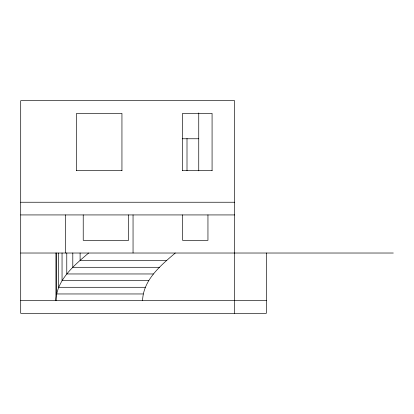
<?xml version="1.0" encoding="UTF-8"?>
<svg xmlns="http://www.w3.org/2000/svg" width="414" height="414" viewBox="0 0 414 414"><rect width="100%" height="100%" fill="white"/><g stroke="black" fill="none" stroke-linecap="round" stroke-linejoin="round"><path stroke-width="0.62" d="M142.571 300.626C143.208 279.848 160.725 265.446 175.282 253.021M88.637 253.021C74.085 265.446 56.563 279.848 55.926 300.626L55.926 253.021M182.243 138.762L198.746 138.762M76.559 170.501L121.944 170.501M182.564 170.501L212.077 170.501M20.7 202.239L234.614 202.239M20.7 214.933L234.614 214.933M20.7 253.021L393.3 253.021M166.749 260.318L80.104 260.318L80.104 253.021M159.447 267.299L72.802 267.299L72.802 253.021M153.413 273.964L66.773 273.964L66.773 253.021M148.693 280.63L62.048 280.63L62.048 253.021M145.298 287.295L58.653 287.295L58.653 253.021M143.254 293.961L56.609 293.961L56.609 253.021M20.7 300.626L266.347 300.626M266.347 253.021L266.347 313.32L20.7 313.32L20.7 100.68L234.614 100.68L234.614 313.32M212.077 170.744L212.077 113.374L182.564 113.374L182.564 170.744M207.952 214.933L207.952 240.327L182.564 240.327L182.564 214.933M198.746 112.944L198.746 170.822M187.004 138.488L187.004 170.687M133.049 214.933L133.049 252.949M128.609 214.933L128.609 240.327L83.224 240.327L83.224 214.933M121.944 170.744L121.944 113.374L76.559 113.374L76.559 170.744M65.448 214.933L65.448 252.949"/></g></svg>
